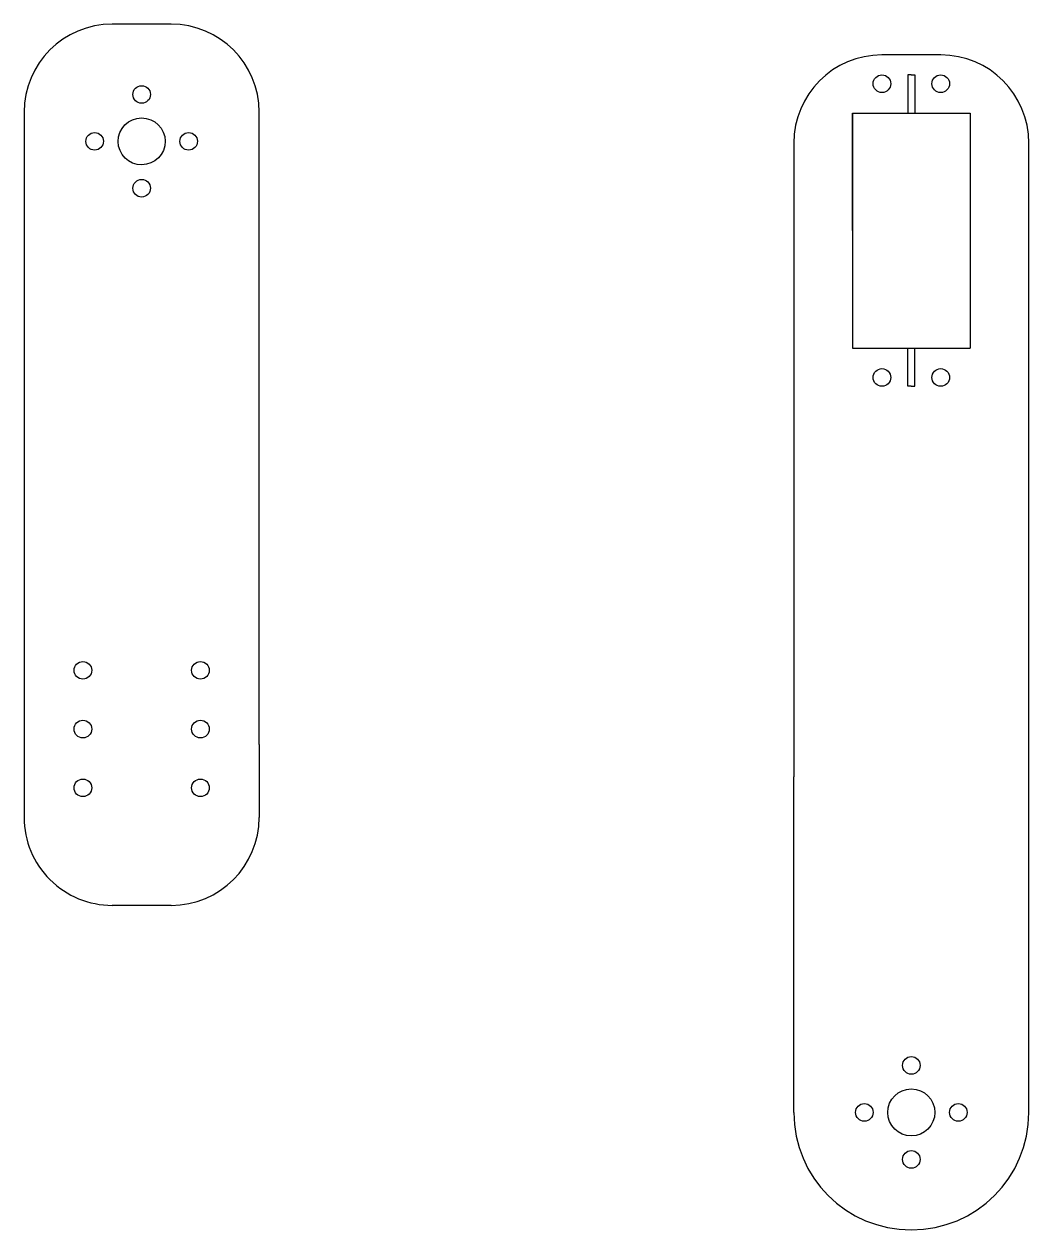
# Model space of a CAD drawing. Header units: millimetres. Extents: x 163 to 334, y -187 to 18.
import ezdxf

# ---------------------------------------------------------------- set-up
doc = ezdxf.new("R2010")
doc.units = ezdxf.units.MM
doc.header["$MEASUREMENT"] = 0
for name, color, linetype in [('ARM_link', 7, 'Continuous'), ('DIMENTIONS', 242, 'Continuous'), ('motor_dim', 82, 'Continuous')]:
    doc.layers.add(name, color=color, linetype=linetype)

# ---------------------------------------------------------------- blocks, each defined once
blk = doc.blocks.new('SERVO_FTAHAA')
at = {"layer": 'motor_dim'}
for p, q in [((30.67, 3.17), (30.67, -36.83)), ((30.67, 3.17), (50.67, 3.17)), ((50.67, 3.17), (50.67, -36.83)), ((30.67, -36.83), (50.67, -36.83))]:
    blk.add_line(p, q, dxfattribs=at)
for centre in [(35.67, 8.17), (45.67, 8.17), (35.67, -41.83), (45.67, -41.83)]:
    blk.add_circle(centre, 1.5, dxfattribs=at)
blk = doc.blocks.new('M')
at = {"layer": 'ARM_link', "extrusion": (0.000277172, -0.04795, 0.99885)}
blk.add_line((188.3, -146.31, -7.08), (178.3, -146.31, -7.07), dxfattribs=at)
for centre, start_param, end_param in [((178.3, -131.34, -6.35), 3.135812, 4.706609), ((188.3, -131.34, -6.36), 4.706609, 6.277405)]:
    blk.add_ellipse(centre, major_axis=(15, 0.09), ratio=0.99885, start_param=start_param, end_param=end_param, dxfattribs=at)

msp = doc.modelspace()

# ---------------------------------------------------------------- linework, layer by layer
at = {"layer": 'ARM_link', "extrusion": (0.000277172, -0.04795, 0.99885)}
for p, q in [((188.3, 18.32, 0.83), (178.3, 18.32, 0.83)), ((163.3, 3.35, 0.12), (163.3, -104.3, -5.05)), ((203.3, -104.3, -5.06), (203.3, 3.35, 0.1))]:
    msp.add_line(p, q, dxfattribs=at)
at = {"layer": 'ARM_link'}
for p, q in [((319.26, 13.07), (309.26, 13.07)), ((294.26, -1.93), (294.26, -109.83)), ((334.26, -109.83), (334.26, -1.93)), ((163.3, -104.3, -5.05), (163.3, -116.72, 1.55)), ((203.3, -104.3, -5.06), (203.3, -116.72, 1.54)), ((294.26, -166.93), (294.26, -109.83)), ((334.26, -166.93), (334.26, -109.83))]:
    msp.add_line(p, q, dxfattribs=at)
for centre, radius in [((173.3, -91.68, 0.83), 1.5), ((193.3, -91.68, 0.83), 1.5), ((173.3, -101.68, 0.83), 1.5), ((193.3, -101.68, 0.83), 1.5), ((173.3, -111.68, 0.83), 1.5), ((193.3, -111.68, 0.83), 1.5), ((314.26, -158.93), 1.5), ((314.26, -166.93), 4), ((306.26, -166.93), 1.5), ((322.26, -166.93), 1.5), ((314.26, -174.93), 1.5)]:
    msp.add_circle(centre, radius, dxfattribs=at)
for centre, radius, start, end in [((309.26, -1.93), 15, 90, 180), ((319.26, -1.93), 15, 0, 90), ((314.26, -166.93), 20, 180, 0)]:
    msp.add_arc(centre, radius, start, end, dxfattribs=at)
at = {"layer": 'ARM_link', "extrusion": (0.000277172, -0.04795, 0.99885)}
for centre, start_param, end_param in [((178.3, 3.35, 0.11), 1.565016, 3.135812), ((188.3, 3.35, 0.11), 6.277405, 7.848201)]:
    msp.add_ellipse(centre, major_axis=(15, 0.09), ratio=0.99885, start_param=start_param, end_param=end_param, dxfattribs=at)
for centre, major_axis in [((183.3, 6.34, 0.25), (1.5, 0.01)), ((183.3, -1.64, -0.13), (4, 0.02)), ((175.3, -1.64, -0.13), (1.5, 0.01)), ((191.3, -1.64, -0.13), (1.5, 0.01)), ((183.3, -9.62, -0.51), (1.5, 0.01))]:
    msp.add_ellipse(centre, major_axis=major_axis, ratio=0.99885, dxfattribs=at)
at = {"layer": 'motor_dim'}
for p, q in [((314.26, 9.67), (313.66, 9.67)), ((313.66, 9.67), (313.66, 3.17)), ((314.26, 9.67), (314.26, 9.67)), ((314.26, 9.67), (314.86, 9.67)), ((314.86, 9.67), (314.86, 3.17)), ((304.26, -16.83), (304.26, 3.17)), ((304.26, -16.83), (304.26, -36.83)), ((313.66, -43.33), (313.66, -36.83)), ((314.86, -43.33), (314.86, -36.83)), ((294.26, -43.83), (294.26, -43.83)), ((314.26, -43.33), (313.66, -43.33)), ((314.26, -43.33), (314.26, -43.33)), ((314.26, -43.33), (314.86, -43.33))]:
    msp.add_line(p, q, dxfattribs=at)
at = {"layer": 'motor_dim', "extrusion": (0.000277172, -0.04795, 0.99885)}
msp.add_line((163.3, -38.45, -1.89), (163.3, -38.45, -1.89), dxfattribs=at)

# ---------------------------------------------------------------- block references
at = {"layer": 'ARM_link'}
msp.add_blockref('M', (0, 14.62, 7.9), dxfattribs=at)
at = {"layer": 'DIMENTIONS'}
msp.add_blockref('SERVO_FTAHAA', (273.59, 0), dxfattribs=at)

doc.saveas('drawing.dxf')
